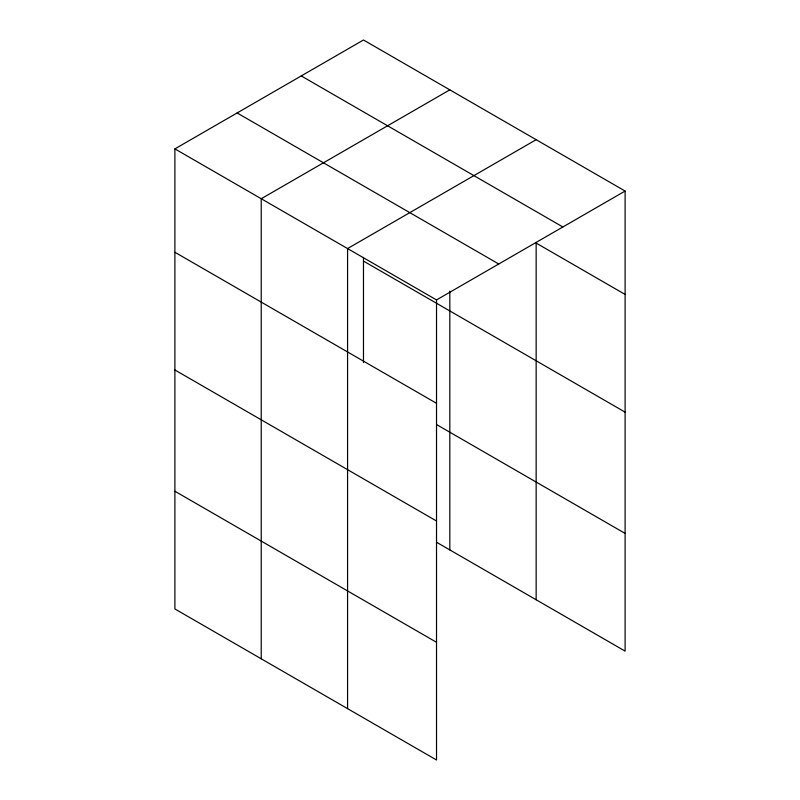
<?xml version="1.0" encoding="UTF-8"?>
<svg xmlns="http://www.w3.org/2000/svg" width="800" height="800" viewBox="0 0 800 800"><rect width="100%" height="100%" fill="white"/><g stroke="black" fill="none" stroke-linecap="round" stroke-linejoin="round"><path stroke-width="1.2" d="M363.48 362.56L363.48 257.37M449.82 291.11L449.82 549.92M174.89 148.88L436.52 299.93L436.52 760L174.89 608.95L174.89 148.88L363.48 40L625.11 191.05L625.11 651.12L436.87 542.44M449.82 89.85L261.23 198.73L261.23 658.8M536.15 139.69L347.57 248.57L347.57 708.64M436.52 299.93L625.11 191.05M301.24 75.93L562.87 226.98M625.11 294.43L536.15 243.07L536.15 599.76M237.13 112.95L498.76 264M363.48 261.09L625.11 412.14M174.89 252.26L436.52 403.31M436.87 424.73L625.11 533.41M174.89 369.96L436.52 521.02M174.89 491.24L436.52 642.29"/></g></svg>
